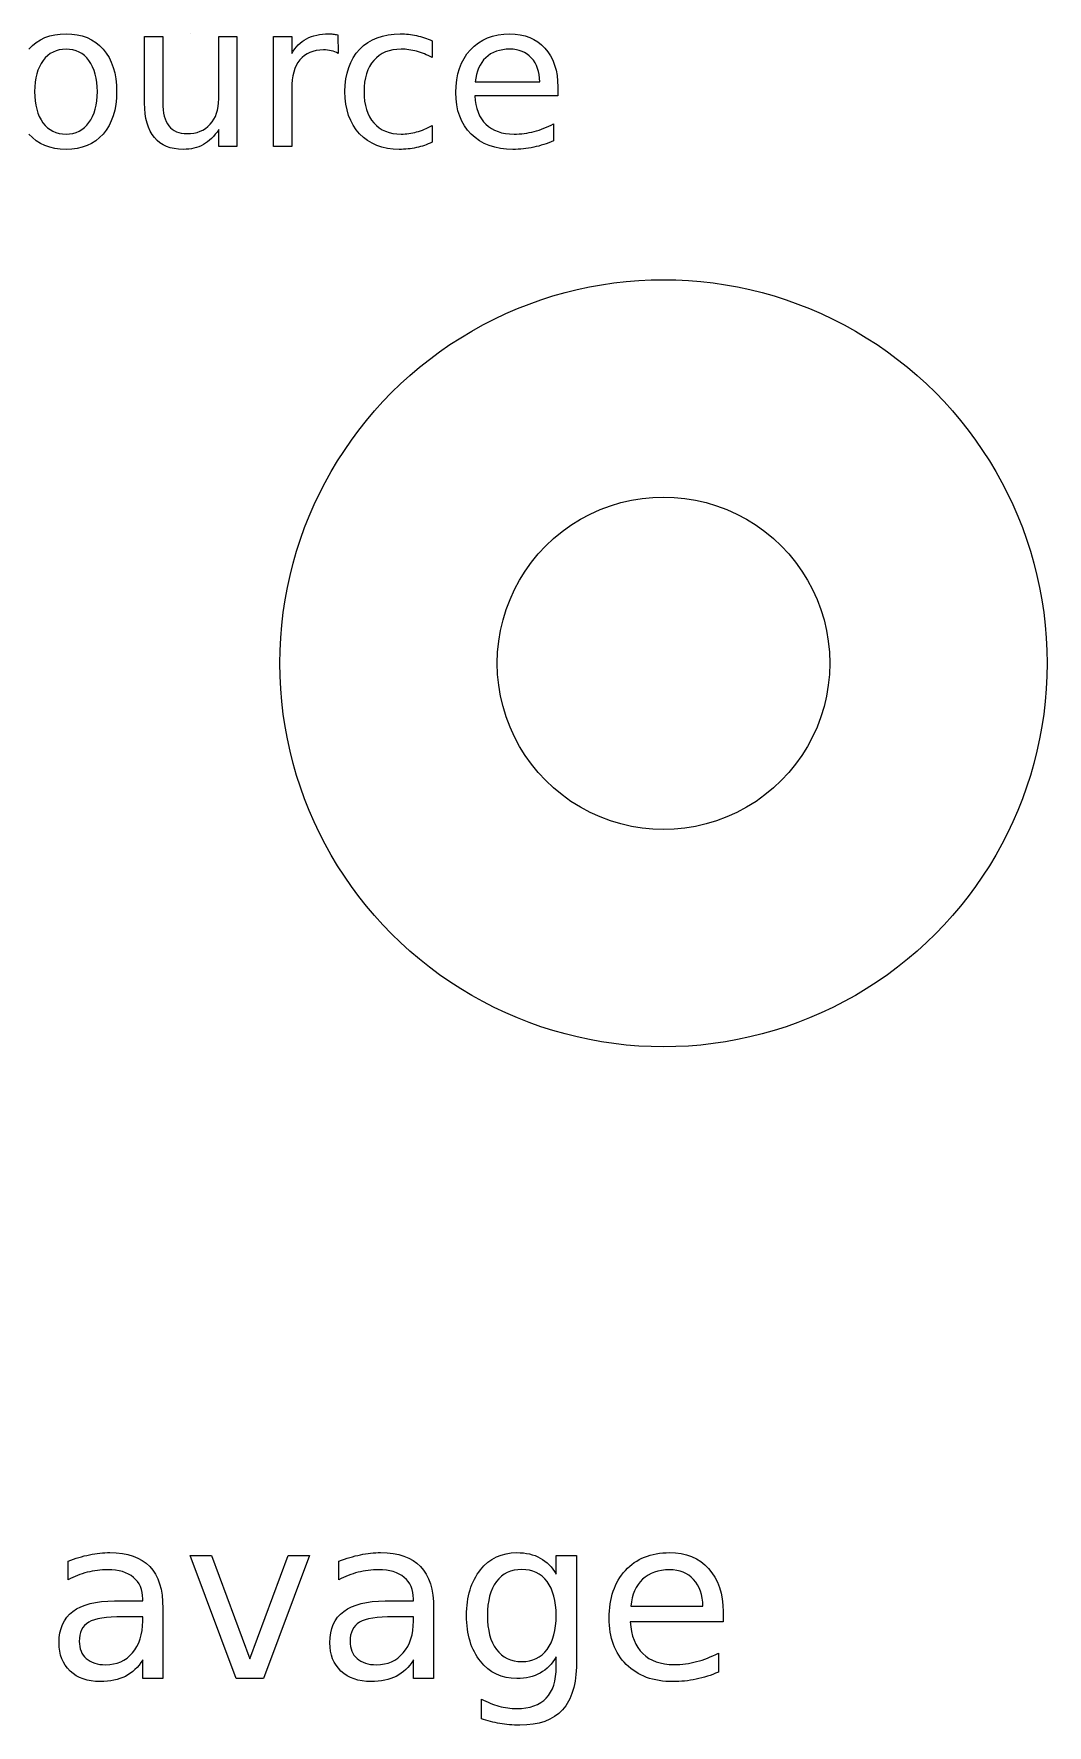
# Model space of a CAD drawing. Extents: x 5 to 216, y 5 to 284.
# Drawn here: x 59.86 to 67.48, y 107.39 to 120.11 of the extents above; entities that cross this region are included whole.
import ezdxf

# ---------------------------------------------------------------- set-up
doc = ezdxf.new("R2010")
doc.units = 0
doc.layers.add('Layer_1', color=7, linetype='CONTINUOUS')

msp = doc.modelspace()

# ---------------------------------------------------------------- linework, layer by layer
at = {"layer": 'Layer_1', "color": 3}
for p, q in [((60.104039, 120.105356), (60.104039, 120.105356)), ((60.694467, 119.58439), (60.694467, 120.085404)), ((60.694467, 120.085404), (60.830436, 120.085404)), ((60.830436, 120.085404), (60.830436, 119.589563)), ((61.036605, 120.105356), (61.036605, 120.105356)), ((61.251648, 119.616162), (61.251648, 120.085401)), ((61.251648, 120.085401), (61.387617, 120.085401)), ((61.387617, 120.085401), (61.387617, 119.257767)), ((61.663981, 119.25782), (61.663981, 120.085454)), ((61.663981, 120.085454), (61.800689, 120.085454)), ((61.800689, 120.085454), (61.800689, 119.956875)), ((62.148006, 120.098008), (62.148739, 119.958303)), ((60.104038, 119.990081), (60.104039, 119.990079)), ((62.855923, 120.053634), (62.855923, 120.053629)), ((62.855923, 120.053629), (62.855923, 119.926528)), ((63.181066, 119.744743), (63.665822, 119.745479)), ((63.801786, 119.705571), (63.801791, 119.705579)), ((63.801791, 119.705579), (63.801791, 119.639069)), ((60.694469, 119.584391), (60.694467, 119.58439)), ((61.800689, 119.693806), (61.800689, 119.25782)), ((63.801791, 119.639069), (63.176631, 119.639069)), ((61.251648, 119.257767), (61.251648, 119.384868)), ((62.855923, 119.415171), (62.855923, 119.289548)), ((63.770014, 119.428461), (63.770014, 119.299882)), ((61.387617, 119.257767), (61.251648, 119.257767)), ((61.800689, 119.25782), (61.663981, 119.25782)), ((61.036431, 108.660713), (61.197297, 108.660713)), ((61.382916, 107.736752), (61.036431, 108.660713)), ((61.197297, 108.660713), (61.486035, 107.885247)), ((61.486035, 107.885247), (61.774772, 108.660713)), ((61.935639, 108.660713), (61.589158, 107.736752)), ((61.774772, 108.660713), (61.935639, 108.660713)), ((63.789331, 108.520436), (63.789331, 108.660679)), ((63.789331, 108.660679), (63.941123, 108.660679)), ((63.941123, 108.660679), (63.941123, 107.851424)), ((60.119076, 108.478425), (60.119076, 108.618668)), ((62.15508, 108.478425), (62.15508, 108.618668)), ((60.467207, 108.320019), (60.680049, 108.320019)), ((60.680049, 108.320019), (60.680049, 108.334855)), ((60.831841, 108.263956), (60.831841, 108.263903)), ((60.831841, 108.263903), (60.831841, 107.736752)), ((62.503212, 108.320019), (62.716053, 108.320019)), ((62.716053, 108.320019), (62.716053, 108.334855)), ((62.867845, 108.263956), (62.867845, 108.263903)), ((62.867845, 108.263903), (62.867845, 107.736752)), ((64.351127, 108.280415), (64.892306, 108.281238)), ((60.680049, 108.20125), (60.52908, 108.201207)), ((60.680049, 108.167413), (60.680049, 108.20125)), ((62.716053, 108.20125), (62.565085, 108.201207)), ((62.716053, 108.167413), (62.716053, 108.20125)), ((63.789331, 108.209458), (63.789331, 108.209458)), ((65.044097, 108.162436), (64.346179, 108.162436)), ((65.044097, 108.236681), (65.044097, 108.162436)), ((65.044097, 108.236681), (65.044097, 108.236681)), ((60.680049, 107.736752), (60.680049, 107.876996)), ((62.716053, 107.736752), (62.716053, 107.876996)), ((63.789331, 107.824202), (63.789331, 107.89927)), ((65.008624, 107.927311), (65.008624, 107.78377)), ((60.831841, 107.736752), (60.680049, 107.736752)), ((61.589158, 107.736752), (61.382916, 107.736752)), ((62.867845, 107.736752), (62.716053, 107.736752)), ((63.226707, 107.433992), (63.226707, 107.581663))]:
    msp.add_line(p, q, dxfattribs=at)
at = {"layer": 'Layer_1', "color": 5}
msp.add_line((61.711555, 115.371536), (61.711555, 115.371536), dxfattribs=at)
at = {"layer": 'Layer_1', "color": 7}
msp.add_line((63.346171, 115.371536), (63.346171, 115.371536), dxfattribs=at)
at = {"layer": 'Layer_1', "color": 3}
for points in [[(59.824712, 119.990079), (59.892204, 120.06693), (59.985313, 120.105356), (60.104039, 120.105356)], [(60.104039, 120.105356), (60.222272, 120.105356), (60.315134, 120.06693), (60.382626, 119.990079)], [(61.912271, 120.068458), (61.958084, 120.093091), (62.013752, 120.105408), (62.079276, 120.105408)], [(62.079276, 120.105408), (62.088636, 120.105408), (62.098982, 120.104675), (62.110316, 120.103208)], [(62.110316, 120.103208), (62.121649, 120.102208), (62.134212, 120.100475), (62.148006, 120.098008)], [(62.31205, 119.989348), (62.386438, 120.066692), (62.488168, 120.105364), (62.61724, 120.105364)], [(62.61724, 120.105364), (62.659113, 120.105364), (62.700002, 120.100931), (62.739907, 120.092064)], [(62.739907, 120.092064), (62.779807, 120.083691), (62.818479, 120.070881), (62.855923, 120.053634)], [(63.144115, 119.985637), (63.217518, 120.065444), (63.316292, 120.105348), (63.440438, 120.105348)], [(63.440438, 120.105348), (63.551774, 120.105348), (63.63971, 120.069385), (63.704246, 119.99746)], [(60.104039, 119.990079), (60.031128, 119.990079), (59.973489, 119.961506), (59.931123, 119.904359)], [(60.276215, 119.903621), (60.233848, 119.961261), (60.176456, 119.990081), (60.104038, 119.990081)], [(60.382626, 119.990079), (60.450118, 119.913227), (60.483864, 119.806817), (60.483864, 119.670848)], [(61.800689, 119.956875), (61.829262, 120.007122), (61.866456, 120.044316), (61.912271, 120.068458)], [(62.039369, 119.984213), (61.962517, 119.984213), (61.903401, 119.95909), (61.862019, 119.908843)], [(62.098489, 119.977513), (62.080755, 119.98198), (62.061049, 119.984213), (62.039369, 119.984213)], [(62.148739, 119.958303), (62.133465, 119.96717), (62.116715, 119.973573), (62.098489, 119.977513)], [(62.201206, 119.670856), (62.201206, 119.805839), (62.238154, 119.912003), (62.31205, 119.989348)], [(62.623151, 119.990078), (62.534969, 119.990078), (62.466492, 119.961998), (62.417721, 119.905838)], [(62.739907, 119.973818), (62.70148, 119.984658), (62.662561, 119.990078), (62.623151, 119.990078)], [(62.855923, 119.926528), (62.817496, 119.947715), (62.778824, 119.963478), (62.739907, 119.973818)], [(63.034749, 119.663451), (63.034749, 119.798926), (63.071204, 119.906322), (63.144115, 119.985637)], [(63.441919, 119.990078), (63.366052, 119.990078), (63.305211, 119.968648), (63.259396, 119.925788)], [(63.603012, 119.923568), (63.562612, 119.967908), (63.508914, 119.990078), (63.441919, 119.990078)], [(63.704246, 119.99746), (63.769272, 119.926027), (63.801786, 119.828731), (63.801786, 119.705571)], [(59.931123, 119.904359), (59.888756, 119.847706), (59.867573, 119.769869), (59.867573, 119.670848)], [(60.339765, 119.670849), (60.339765, 119.768884), (60.318581, 119.846475), (60.276215, 119.903621)], [(61.862019, 119.908843), (61.821132, 119.859083), (61.800689, 119.787404), (61.800689, 119.693806)], [(62.417721, 119.905838), (62.368947, 119.850171), (62.344561, 119.771842), (62.344561, 119.670849)], [(63.259396, 119.925788), (63.214076, 119.882928), (63.187966, 119.82258), (63.181066, 119.744743)], [(63.665822, 119.745479), (63.664822, 119.819868), (63.643885, 119.879231), (63.603012, 119.923568)], [(59.867573, 119.670848), (59.867573, 119.571827), (59.888509, 119.493744), (59.930383, 119.436598)], [(60.276215, 119.437338), (60.318581, 119.494485), (60.339765, 119.572322), (60.339765, 119.670849)], [(60.483864, 119.670848), (60.483864, 119.535372), (60.450118, 119.428962), (60.382626, 119.351618)], [(60.768369, 119.325016), (60.719102, 119.384136), (60.694469, 119.470594), (60.694469, 119.584391)], [(60.830436, 119.589563), (60.830436, 119.511233), (60.845709, 119.452363), (60.876256, 119.412952)], [(61.187358, 119.424772), (61.230218, 119.471572), (61.251648, 119.535369), (61.251648, 119.616162)], [(62.311311, 119.353843), (62.237907, 119.432172), (62.201206, 119.537843), (62.201206, 119.670856)], [(62.344561, 119.670849), (62.344561, 119.569858), (62.368947, 119.491282), (62.417721, 119.435121)], [(63.150027, 119.35161), (63.073175, 119.428462), (63.034749, 119.532409), (63.034749, 119.663451)], [(63.176631, 119.639069), (63.182564, 119.545468), (63.210644, 119.474035), (63.260871, 119.424771)], [(60.104039, 119.23634), (59.985313, 119.23634), (59.892204, 119.274766), (59.824712, 119.351618)], [(59.930383, 119.436598), (59.972749, 119.379945), (60.030634, 119.351618), (60.104038, 119.351618)], [(60.104038, 119.351618), (60.176456, 119.351618), (60.233848, 119.380191), (60.276215, 119.437338)], [(60.382626, 119.351618), (60.315134, 119.274766), (60.222272, 119.23634), (60.104039, 119.23634)], [(60.984884, 119.236336), (60.889804, 119.236336), (60.817633, 119.265896), (60.768369, 119.325016)], [(60.876256, 119.412952), (60.906802, 119.374032), (60.952618, 119.354572), (61.013702, 119.354572)], [(61.013702, 119.354572), (61.087105, 119.354572), (61.14499, 119.377972), (61.187358, 119.424772)], [(61.251648, 119.384868), (61.218641, 119.334621), (61.180215, 119.297181), (61.136371, 119.272546)], [(62.608372, 119.236348), (62.483734, 119.236348), (62.384713, 119.275513), (62.311311, 119.353843)], [(62.417721, 119.435121), (62.466494, 119.379454), (62.534971, 119.351621), (62.623151, 119.351621)], [(62.623151, 119.351621), (62.662564, 119.351621), (62.701483, 119.356794), (62.739907, 119.367141)], [(62.739907, 119.367141), (62.778827, 119.377981), (62.817499, 119.393991), (62.855923, 119.415171)], [(63.464085, 119.236332), (63.332057, 119.236332), (63.227371, 119.274758), (63.150027, 119.35161)], [(63.260871, 119.424771), (63.311611, 119.375998), (63.382058, 119.351611), (63.472213, 119.351611)], [(63.472213, 119.351611), (63.524433, 119.351611), (63.574928, 119.358014), (63.6237, 119.370821)], [(63.6237, 119.370821), (63.672966, 119.383628), (63.721738, 119.402841), (63.770014, 119.428461)], [(61.136371, 119.272546), (61.093017, 119.248406), (61.042522, 119.236336), (60.984884, 119.236336)], [(62.73769, 119.249648), (62.697296, 119.240781), (62.65419, 119.236348), (62.608372, 119.236348)], [(62.855923, 119.289548), (62.817989, 119.271815), (62.778578, 119.258515), (62.73769, 119.249648)], [(63.620005, 119.252592), (63.568771, 119.241752), (63.516798, 119.236332), (63.464085, 119.236332)], [(63.770014, 119.299882), (63.72124, 119.279189), (63.671237, 119.263425), (63.620005, 119.252592)], [(60.119076, 108.618668), (60.174622, 108.640109), (60.228518, 108.656062), (60.280765, 108.666528)], [(60.280765, 108.666528), (60.333015, 108.677535), (60.383888, 108.683039), (60.433385, 108.683039)], [(60.433385, 108.683039), (60.567028, 108.683039), (60.666849, 108.64839), (60.732848, 108.579093)], [(62.15508, 108.618668), (62.210626, 108.640109), (62.264524, 108.656062), (62.316774, 108.666528)], [(62.316774, 108.666528), (62.369021, 108.677535), (62.419893, 108.683039), (62.469389, 108.683039)], [(62.469389, 108.683039), (62.603032, 108.683039), (62.702853, 108.64839), (62.768852, 108.579093)], [(63.219279, 108.553454), (63.288576, 108.6398), (63.379874, 108.682972), (63.49317, 108.682972)], [(63.49317, 108.682972), (63.561364, 108.682972), (63.619936, 108.669492), (63.668887, 108.642531)], [(63.668887, 108.642531), (63.717835, 108.61557), (63.757983, 108.574872), (63.789331, 108.520436)], [(64.309882, 108.549343), (64.391827, 108.638439), (64.502096, 108.682987), (64.640688, 108.682987)], [(64.640688, 108.682987), (64.764983, 108.682987), (64.863154, 108.642839), (64.935202, 108.562543)], [(60.263444, 108.535344), (60.213396, 108.522709), (60.165273, 108.503736), (60.119076, 108.478425)], [(60.417711, 108.554297), (60.364912, 108.554297), (60.31349, 108.547979), (60.263444, 108.535344)], [(60.610753, 108.496549), (60.565104, 108.535047), (60.500757, 108.554297), (60.417711, 108.554297)], [(60.732848, 108.579093), (60.798843, 108.509795), (60.831841, 108.404749), (60.831841, 108.263956)], [(62.299449, 108.535344), (62.2494, 108.522709), (62.201277, 108.503736), (62.15508, 108.478425)], [(62.453715, 108.554297), (62.400919, 108.554297), (62.349497, 108.547979), (62.299449, 108.535344)], [(62.646757, 108.496549), (62.601109, 108.535047), (62.536761, 108.554297), (62.453715, 108.554297)], [(62.768852, 108.579093), (62.834847, 108.509795), (62.867845, 108.404749), (62.867845, 108.263956)], [(63.115337, 108.209444), (63.115337, 108.352436), (63.149984, 108.467106), (63.219279, 108.553454)], [(63.53029, 108.555943), (63.448894, 108.555943), (63.385373, 108.525694), (63.339727, 108.465196)], [(63.720858, 108.465196), (63.675758, 108.525694), (63.612236, 108.555943), (63.53029, 108.555943)], [(64.187787, 108.189658), (64.187787, 108.340901), (64.228485, 108.460796), (64.309882, 108.549343)], [(64.642339, 108.554301), (64.557643, 108.554301), (64.489723, 108.530378), (64.438576, 108.482531)], [(64.822182, 108.480057), (64.777085, 108.529553), (64.717138, 108.554301), (64.642339, 108.554301)], [(64.935202, 108.562543), (65.007799, 108.482796), (65.044097, 108.374175), (65.044097, 108.236681)], [(60.680049, 108.334855), (60.680049, 108.404702), (60.65695, 108.4586), (60.610753, 108.496549)], [(62.716053, 108.334855), (62.716053, 108.404702), (62.692954, 108.4586), (62.646757, 108.496549)], [(63.339727, 108.465196), (63.294628, 108.404698), (63.272078, 108.319452), (63.272078, 108.209458)], [(63.789331, 108.209458), (63.789331, 108.319452), (63.766507, 108.404698), (63.720858, 108.465196)], [(64.438576, 108.482531), (64.387976, 108.434681), (64.358826, 108.367309), (64.351127, 108.280415)], [(64.892306, 108.281238), (64.891348, 108.364284), (64.867974, 108.430557), (64.822182, 108.480057)], [(60.155372, 108.24082), (60.225219, 108.293619), (60.329164, 108.320019), (60.467207, 108.320019)], [(62.191377, 108.24082), (62.261223, 108.293619), (62.365168, 108.320019), (62.503212, 108.320019)], [(60.051426, 108.005705), (60.051426, 108.10965), (60.086075, 108.188022), (60.155372, 108.24082)], [(60.274165, 108.159138), (60.22687, 108.131092), (60.203223, 108.083245), (60.203223, 108.015597)], [(60.52908, 108.201207), (60.406435, 108.201207), (60.321463, 108.187184), (60.274165, 108.159138)], [(60.603325, 107.929), (60.654474, 107.988946), (60.680049, 108.068417), (60.680049, 108.167413)], [(62.087435, 108.005705), (62.087435, 108.10965), (62.122082, 108.188022), (62.191377, 108.24082)], [(62.310174, 108.159138), (62.262876, 108.131092), (62.239227, 108.083245), (62.239227, 108.015597)], [(62.565085, 108.201207), (62.442442, 108.201207), (62.357472, 108.187184), (62.310174, 108.159138)], [(62.639334, 107.929), (62.69048, 107.988946), (62.716053, 108.068417), (62.716053, 108.167413)], [(63.219279, 107.866261), (63.149984, 107.952606), (63.115337, 108.067), (63.115337, 108.209444)], [(63.272078, 108.209458), (63.272078, 108.100012), (63.294628, 108.015041), (63.339727, 107.954543)], [(63.720858, 107.954543), (63.766507, 108.015041), (63.789331, 108.100012), (63.789331, 108.209458)], [(64.316482, 107.841522), (64.230685, 107.927319), (64.187787, 108.043364), (64.187787, 108.189658)], [(64.346179, 108.162436), (64.352783, 108.057939), (64.384131, 107.978192), (64.440223, 107.923195)], [(60.13475, 107.79204), (60.079201, 107.845388), (60.051426, 107.916609), (60.051426, 108.005705)], [(60.203223, 108.015597), (60.203223, 107.961698), (60.220821, 107.9188), (60.256017, 107.886903)], [(62.170754, 107.79204), (62.115208, 107.845388), (62.087435, 107.916609), (62.087435, 108.005705)], [(62.239227, 108.015597), (62.239227, 107.961698), (62.256827, 107.9188), (62.292026, 107.886903)], [(60.256017, 107.886903), (60.291765, 107.855571), (60.340164, 107.839904), (60.401213, 107.839904)], [(60.401213, 107.839904), (60.485357, 107.839904), (60.552728, 107.869603), (60.603325, 107.929)], [(60.680049, 107.876996), (60.645402, 107.820901), (60.602229, 107.779378), (60.550531, 107.752426)], [(62.292026, 107.886903), (62.327774, 107.855571), (62.376171, 107.839904), (62.437218, 107.839904)], [(62.437218, 107.839904), (62.521365, 107.839904), (62.588737, 107.869603), (62.639334, 107.929)], [(62.716053, 107.876996), (62.681406, 107.820901), (62.638233, 107.779378), (62.586535, 107.752426)], [(63.339727, 107.954543), (63.385373, 107.894048), (63.448894, 107.863801), (63.53029, 107.863801)], [(63.53029, 107.863801), (63.612236, 107.863801), (63.675758, 107.894048), (63.720858, 107.954543)], [(63.789331, 107.89927), (63.757967, 107.844824), (63.717819, 107.804128), (63.668887, 107.77718)], [(64.440223, 107.923195), (64.496873, 107.868746), (64.575519, 107.841522), (64.676162, 107.841522)], [(64.845279, 107.862963), (64.900279, 107.877257), (64.954727, 107.898706), (65.008624, 107.927311)], [(60.360786, 107.712846), (60.266193, 107.712846), (60.190848, 107.739244), (60.13475, 107.79204)], [(60.550531, 107.752426), (60.498833, 107.72604), (60.435585, 107.712846), (60.360786, 107.712846)], [(62.396795, 107.712846), (62.302199, 107.712846), (62.226852, 107.739244), (62.170754, 107.79204)], [(62.586535, 107.752426), (62.534837, 107.72604), (62.471591, 107.712846), (62.396795, 107.712846)], [(63.49317, 107.736738), (63.379874, 107.736738), (63.288576, 107.779912), (63.219279, 107.866261)], [(63.668887, 107.77718), (63.619936, 107.750219), (63.561364, 107.736738), (63.49317, 107.736738)], [(63.715081, 107.589086), (63.764581, 107.640784), (63.789331, 107.719156), (63.789331, 107.824202)], [(63.941123, 107.851424), (63.941123, 107.694132), (63.9062, 107.577262), (63.836353, 107.500814)], [(64.667087, 107.712832), (64.519695, 107.712832), (64.402827, 107.755729), (64.316482, 107.841522)], [(64.676162, 107.841522), (64.734461, 107.841522), (64.790833, 107.848669), (64.845279, 107.862963)], [(65.008624, 107.78377), (64.954175, 107.76067), (64.898353, 107.74307), (64.841158, 107.730971)], [(64.841158, 107.730971), (64.783959, 107.718878), (64.725936, 107.712832), (64.667087, 107.712832)], [(63.226707, 107.581663), (63.271254, 107.557446), (63.315252, 107.539572), (63.358699, 107.528041)], [(63.358699, 107.528041), (63.402146, 107.516491), (63.446419, 107.510716), (63.491519, 107.510716)], [(63.491519, 107.510716), (63.591064, 107.510716), (63.665585, 107.536839), (63.715081, 107.589086)], [(63.836353, 107.500814), (63.766507, 107.423817), (63.659537, 107.385319), (63.515444, 107.385319)], [(63.364476, 107.397714), (63.317177, 107.405404), (63.271254, 107.417496), (63.226707, 107.433992)], [(63.515444, 107.385319), (63.462097, 107.385319), (63.411774, 107.389451), (63.364476, 107.397714)]]:
    msp.add_open_spline(points, degree=3, dxfattribs=at)
at = {"layer": 'Layer_1', "color": 5}
for points in [[(63.153863, 117.869686), (64.046366, 118.384973), (65.145975, 118.384973), (66.038479, 117.869686)], [(61.711555, 115.371536), (61.711555, 116.40211), (62.26136, 117.354399), (63.153863, 117.869686)], [(66.038479, 117.869686), (66.930982, 117.354399), (67.480786, 116.40211), (67.480786, 115.371536)], [(63.153863, 112.873386), (62.26136, 113.388672), (61.711555, 114.340962), (61.711555, 115.371536)], [(67.480786, 115.371536), (67.480786, 114.340962), (66.930982, 113.388672), (66.038479, 112.873386)], [(66.038479, 112.873386), (65.145975, 112.358099), (64.046366, 112.358099), (63.153863, 112.873386)]]:
    msp.add_open_spline(points, degree=3, dxfattribs=at)
at = {"layer": 'Layer_1', "color": 7}
for points in [[(63.971171, 116.454068), (64.357922, 116.677359), (64.834419, 116.677359), (65.221171, 116.454068)], [(63.346171, 115.371536), (63.346171, 115.818118), (63.584419, 116.230777), (63.971171, 116.454068)], [(65.221171, 116.454068), (65.607922, 116.230777), (65.846171, 115.818118), (65.846171, 115.371536)], [(63.971171, 114.289004), (63.584419, 114.512295), (63.346171, 114.924954), (63.346171, 115.371536)], [(65.846171, 115.371536), (65.846171, 114.924954), (65.607922, 114.512295), (65.221171, 114.289004)], [(65.221171, 114.289004), (64.834419, 114.065713), (64.357922, 114.065713), (63.971171, 114.289004)]]:
    msp.add_open_spline(points, degree=3, dxfattribs=at)

doc.saveas('drawing.dxf')
